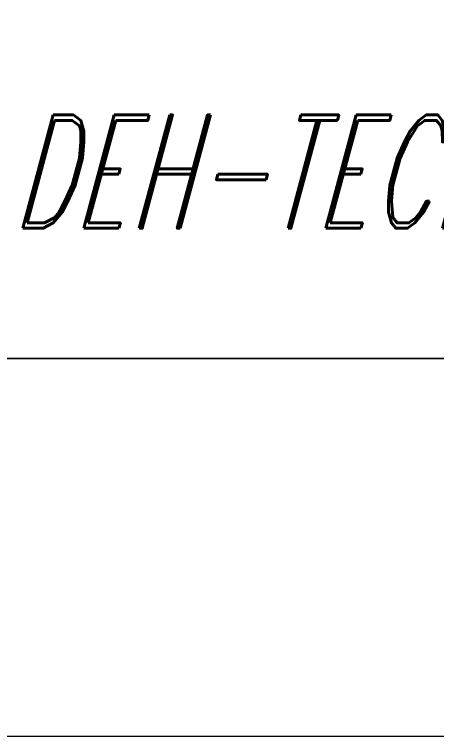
# Model space of a CAD drawing. Header units: millimetres. Extents: x -24189 to 119503, y -125094 to -79532.
# Drawn here: x 118854.8 to 118920.4, y -81852.3 to -81740.2 of the extents above; entities that cross this region are included whole.
import ezdxf
from ezdxf.enums import TextEntityAlignment as Align

# ---------------------------------------------------------------- set-up
doc = ezdxf.new("R2010")
doc.units = ezdxf.units.MM
doc.header["$LTSCALE"] = 0.5
doc.layers.add('图框', color=7, linetype='Continuous', lineweight=18)
doc.layers.add('标注线', color=3, linetype='Continuous', lineweight=18)
doc.layers.add('图框文字', color=7, linetype='Continuous')
doc.layers.add('打印', color=7, linetype='Continuous', lineweight=15, plot=False)
doc.layers.add('打印-禁用', color=7, linetype='Continuous', lineweight=15, plot=False)
doc.styles.add('标题字', font='romand.shx', dxfattribs={"oblique": 10, "bigfont": 'bigfont.shx'})

# ---------------------------------------------------------------- blocks, each defined once
blk = doc.blocks.new('GZDEH零件A3图框V01版')
at = {"layer": '打印-禁用', "linetype": 'Continuous'}
blk.add_line((2857.49, -1846.461), (3277.49, -1846.461), dxfattribs=at)
at = {"layer": '图框文字', "color": 7, "style": '标题字', "oblique": 15, "width": 0.6}
blk.add_text('DEH-TECH', height=4.4, dxfattribs=at).set_placement((3149.164, -1839.211), align=Align.MIDDLE)
blk = doc.blocks.new('DEH A3')
at = {"layer": '图框'}
blk.add_blockref('GZDEH零件A3图框V01版', (-2857.49, 1846.461), dxfattribs=at)

msp = doc.modelspace()

# ---------------------------------------------------------------- linework, layer by layer
at = {"layer": '打印'}
msp.add_lwpolyline([(117725.181, -80605.578), (119405.181, -80605.578), (119405.181, -81793.578), (117725.181, -81793.578)], close=True, dxfattribs=at)
at = {"layer": '标注线'}
msp.add_lwpolyline([(117624.301, -80555.641), (119503.306, -80555.641), (119503.306, -81852.309), (117624.301, -81852.309)], close=True, dxfattribs=at)

# ---------------------------------------------------------------- block references
at = {"layer": '图框', "xscale": 4, "yscale": 4, "zscale": 4}
msp.add_blockref('DEH A3', (117725.181, -81793.578), dxfattribs=at)

doc.saveas('drawing.dxf')
